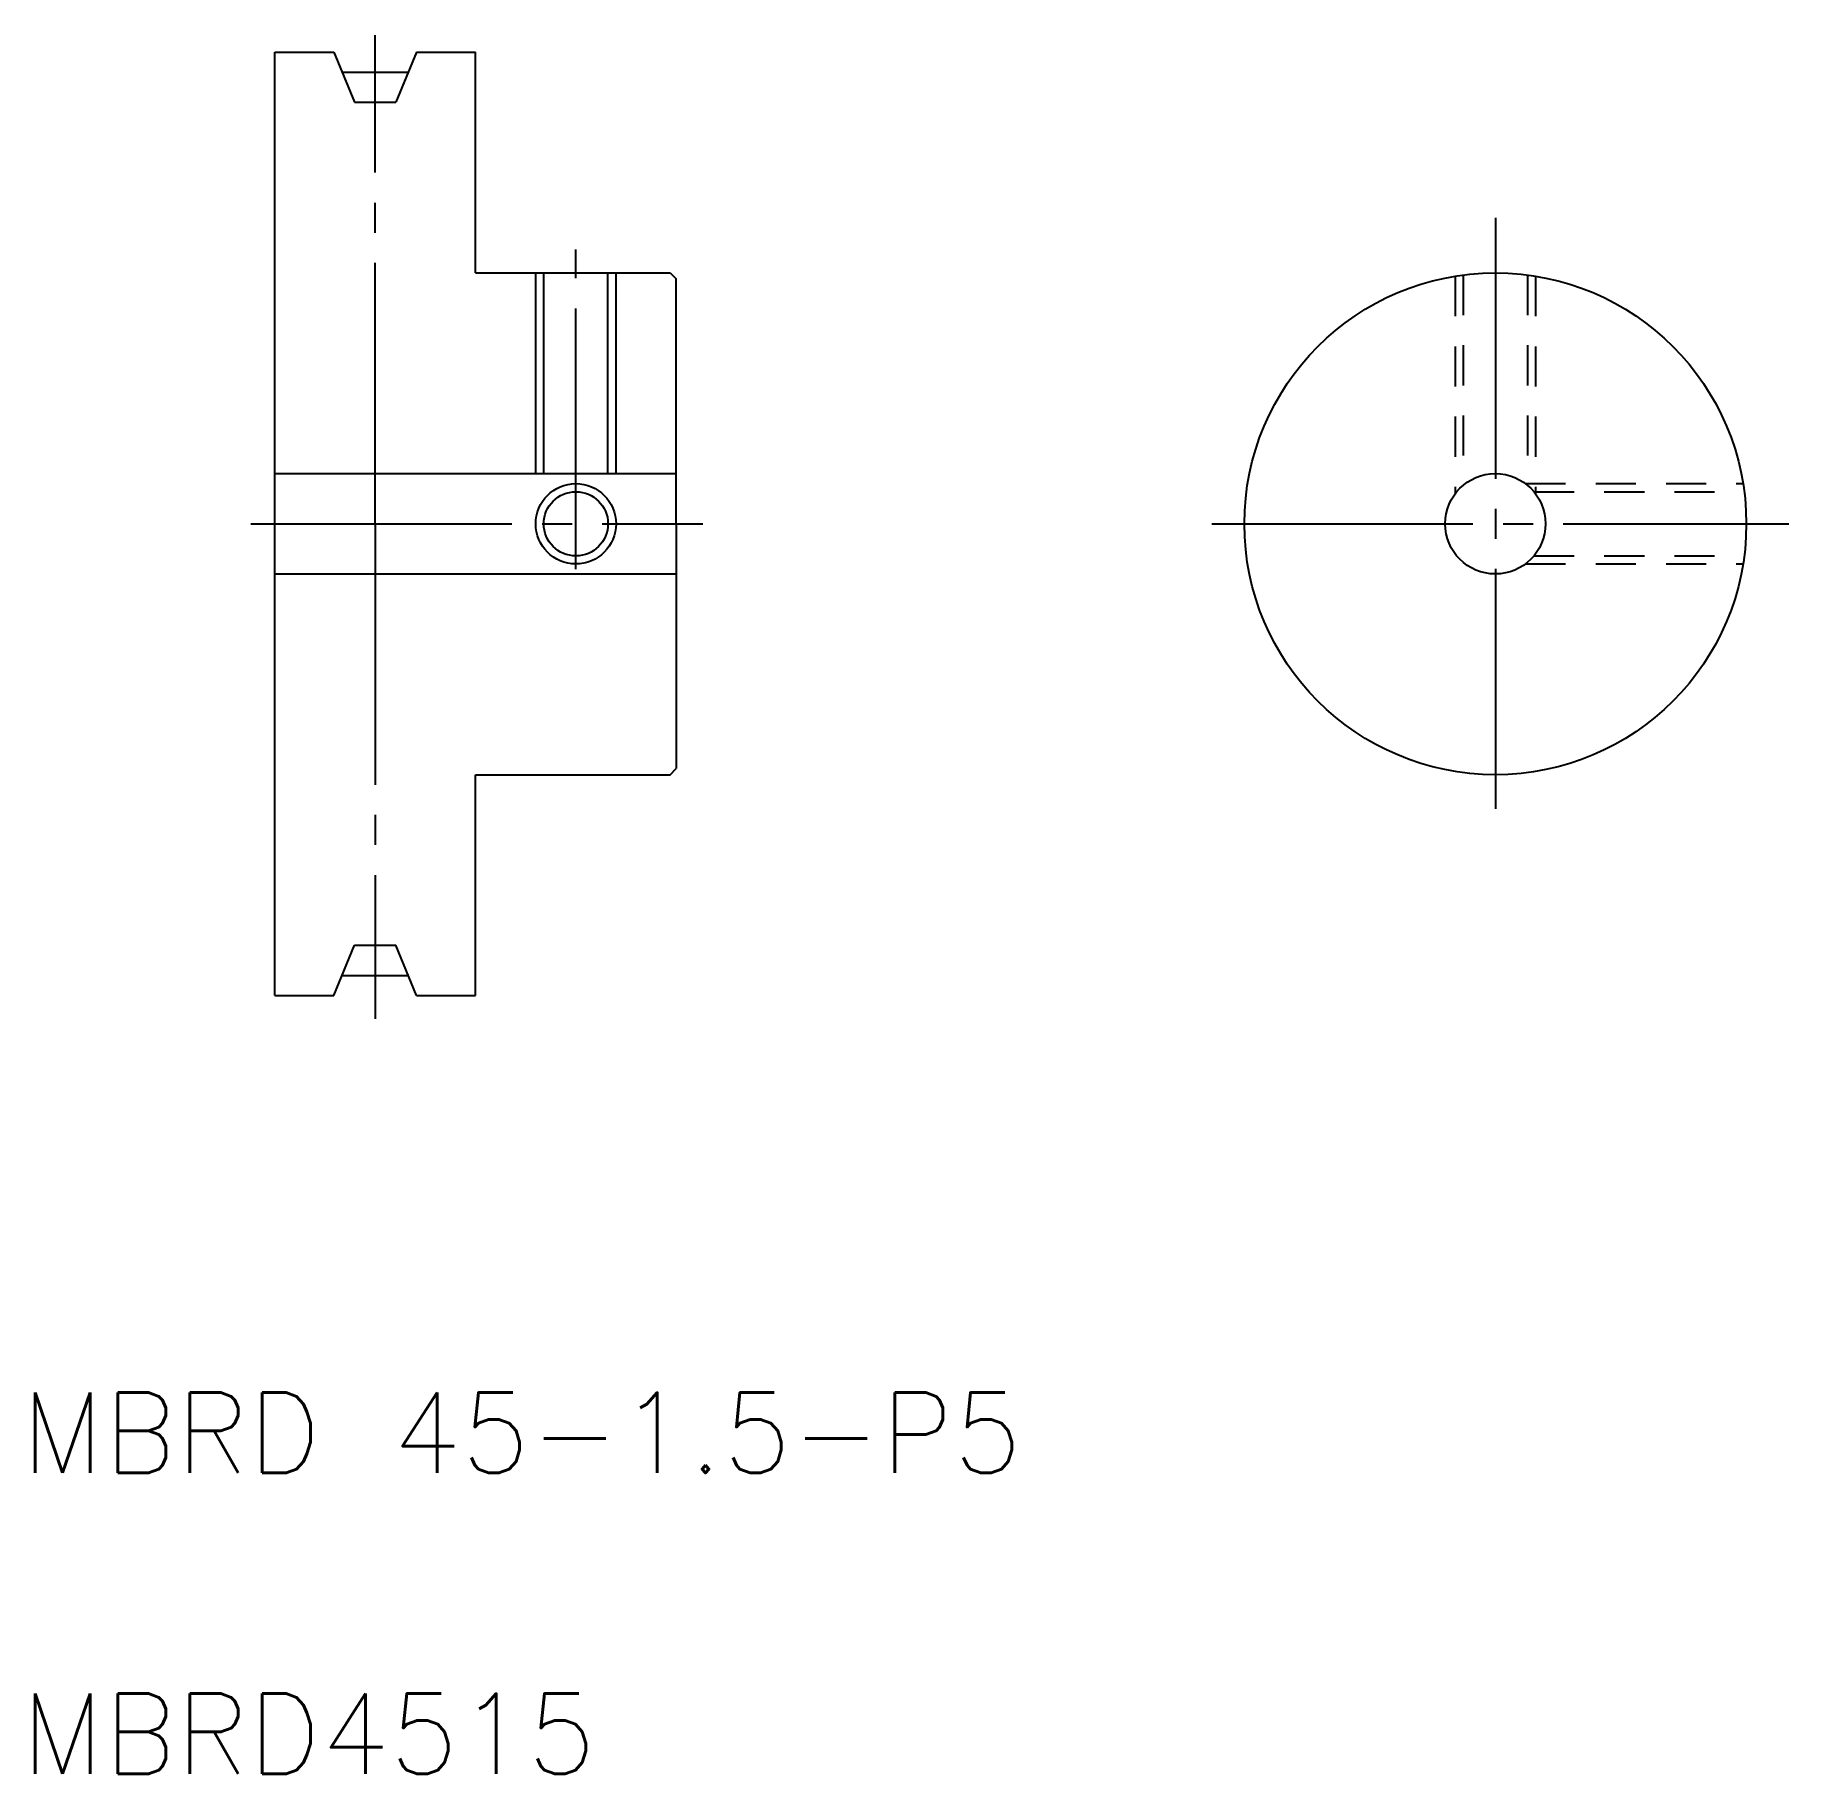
# Model space of a CAD drawing. Extents: x 123.2 to 210.6, y 42.9 to 129.6.
import ezdxf

# ---------------------------------------------------------------- set-up
doc = ezdxf.new("R2010")
doc.units = 0
doc.linetypes.add('CENTER', pattern=[17.5, 13, -1.5, 1.5, -1.5])
doc.linetypes.add('DASHED', pattern=[3.5, 2, -1.5])
doc.layers.get('0').update_dxf_attribs({"linetype": 'CONTINUOUS'})
doc.layers.add('CENTER', color=1, linetype='CENTER')
doc.styles.get("Standard").update_dxf_attribs({"font": 'txt.shx', "bigfont": '@extfont2.shx'})

msp = doc.modelspace()

# ---------------------------------------------------------------- linework, layer by layer
at = {"color": 7, "linetype": 'CONTINUOUS'}
for p, q in [((135.125, 81.73), (135.125, 128.73)), ((135.125, 128.73), (138.061, 128.73)), ((138.061, 128.73), (139.096, 126.23)), ((142.189, 128.73), (141.154, 126.23)), ((142.189, 128.73), (145.125, 128.73)), ((145.125, 117.73), (145.125, 128.73)), ((139.096, 126.23), (141.154, 126.23)), ((145.125, 117.73), (154.825, 117.73)), ((148.525, 107.73), (148.525, 117.73)), ((151.725, 107.73), (151.725, 117.73)), ((154.825, 117.73), (155.125, 117.43)), ((155.125, 105.23), (155.125, 117.43)), ((135.125, 107.73), (155.125, 107.73)), ((155.125, 105.23), (155.125, 93.03)), ((135.125, 102.73), (155.125, 102.73)), ((135.125, 101.23), (135.125, 101.23)), ((135.125, 97.23), (135.125, 97.23)), ((145.125, 92.73), (154.825, 92.73)), ((145.125, 81.73), (145.125, 92.73)), ((154.825, 92.73), (155.125, 93.03)), ((138.061, 81.73), (139.096, 84.23)), ((139.096, 84.23), (141.154, 84.23)), ((142.189, 81.73), (141.154, 84.23)), ((135.125, 81.73), (138.061, 81.73)), ((142.189, 81.73), (145.125, 81.73))]:
    msp.add_line(p, q, dxfattribs=at)
at = {"color": 3, "linetype": 'CONTINUOUS'}
for p, q in [((148.125, 107.73), (148.125, 117.73)), ((152.125, 107.73), (152.125, 117.73))]:
    msp.add_line(p, q, dxfattribs=at)
at = {"color": 3, "linetype": 'DASHED'}
for p, q in [((193.928, 117.569), (193.928, 106.73)), ((194.328, 117.627), (194.328, 107.151)), ((197.528, 117.627), (197.528, 107.151)), ((197.928, 117.569), (197.928, 106.73)), ((197.428, 107.23), (208.267, 107.23)), ((197.849, 106.83), (208.325, 106.83)), ((197.428, 103.23), (208.267, 103.23)), ((197.849, 103.63), (208.325, 103.63))]:
    msp.add_line(p, q, dxfattribs=at)
at = {"color": 7, "linetype": 'CONTINUOUS'}
for centre, radius in [((195.928, 105.23), 12.5), ((195.928, 105.23), 2.5), ((150.125, 105.23), 1.6)]:
    msp.add_circle(centre, radius, dxfattribs=at)
at = {"color": 3, "linetype": 'CONTINUOUS'}
msp.add_circle((150.125, 105.23), 2, dxfattribs=at)
at = {"layer": 'CENTER', "color": 1, "linetype": 'CENTER'}
for p, q in [((140.125, 105.23), (140.125, 129.581)), ((138.475, 127.73), (141.775, 127.73)), ((195.928, 120.478), (195.928, 91.035)), ((150.125, 102.965), (150.125, 118.897)), ((133.939, 105.23), (156.451, 105.23)), ((140.125, 105.23), (140.125, 80.562)), ((181.81, 105.23), (210.551, 105.23)), ((138.475, 82.73), (141.775, 82.73))]:
    msp.add_line(p, q, dxfattribs=at)

# ---------------------------------------------------------------- texts
at = {"color": 7, "linetype": 'CONTINUOUS'}
for s, p in [('MBRD 45-1.5-P5', (122.501, 57.942)), ('MBRD4515', (122.501, 42.942))]:
    msp.add_text(s, height=4, dxfattribs=at).set_placement(p)

doc.saveas('drawing.dxf')
